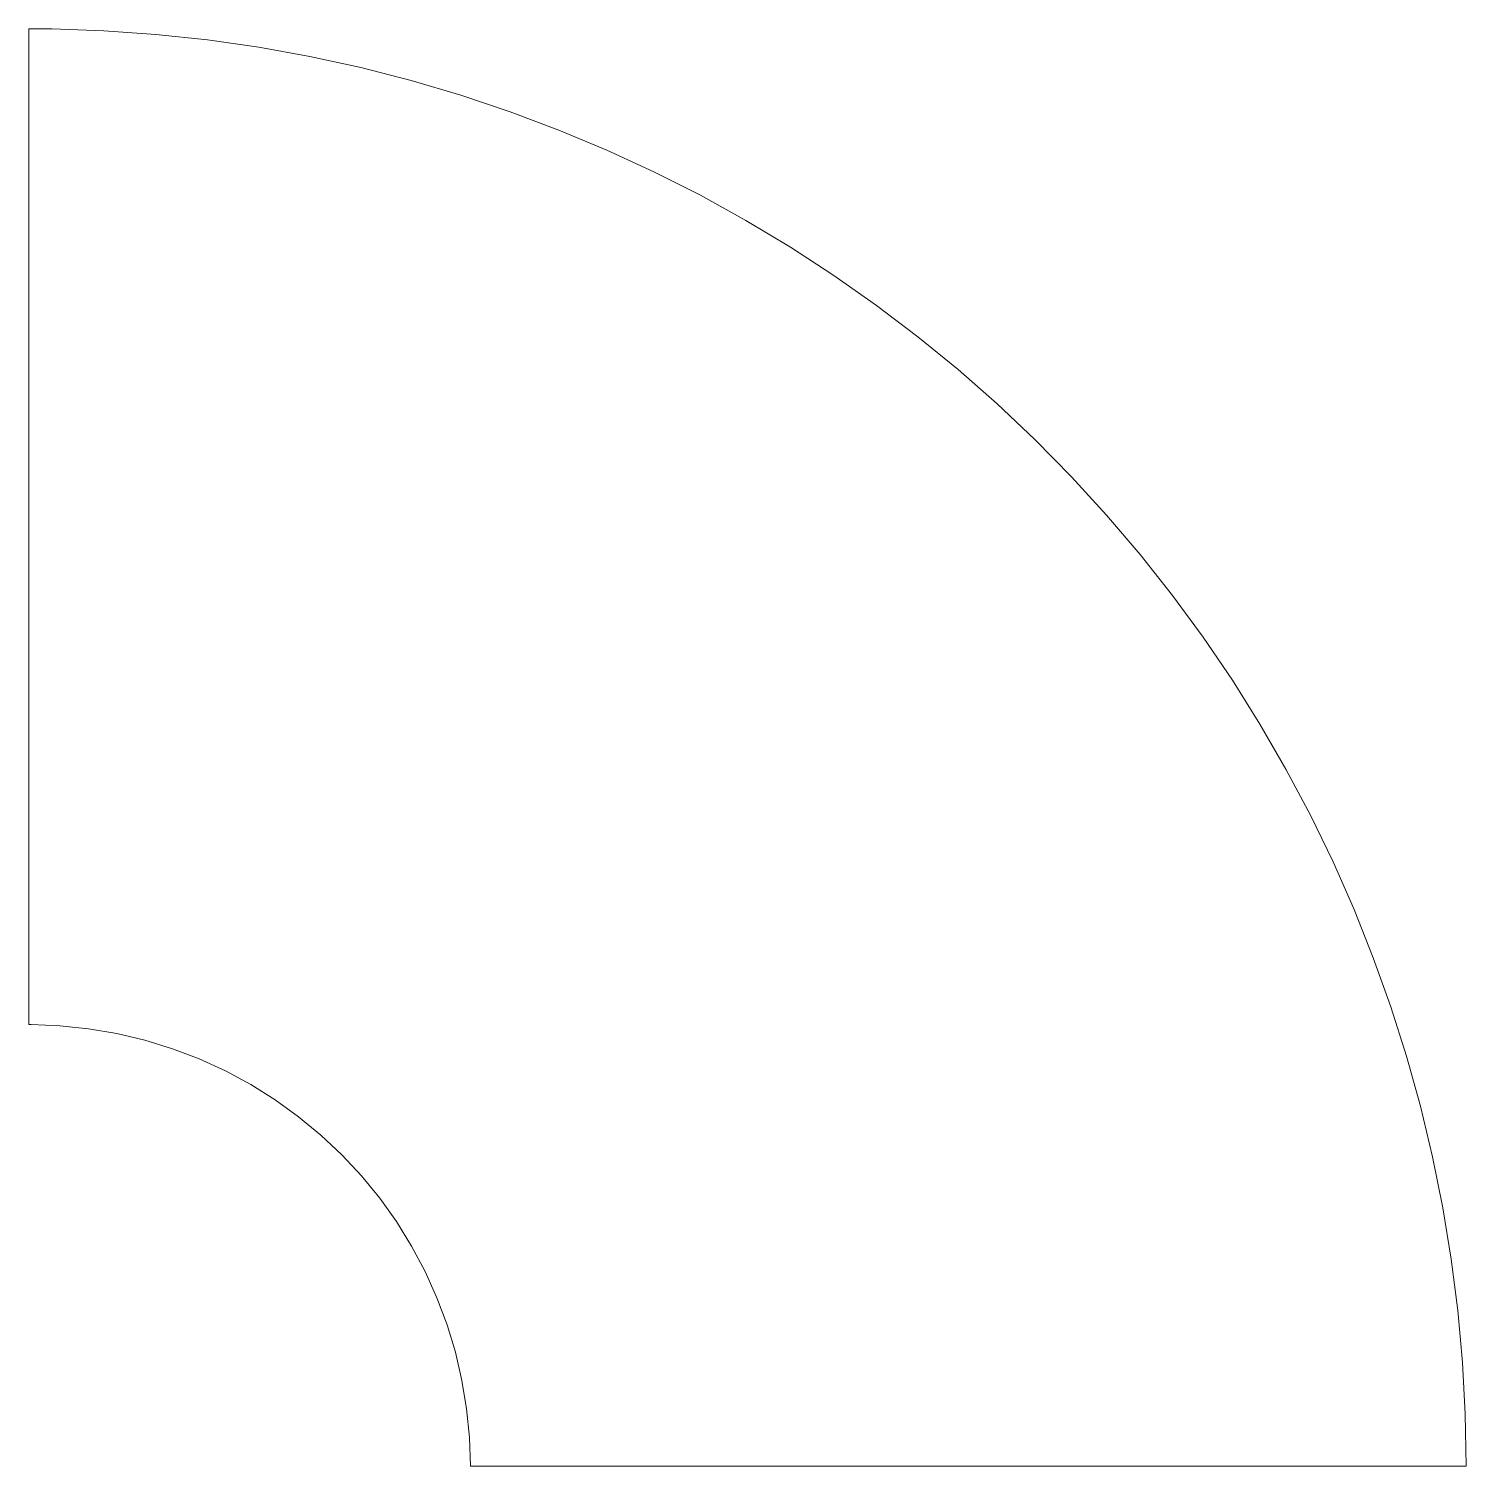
# Model space of a CAD drawing. Extents: x 0 to 306, y 0 to 306.
import ezdxf

# ---------------------------------------------------------------- set-up
doc = ezdxf.new("R2010")
doc.units = 0
doc.header["$MEASUREMENT"] = 0
doc.layers.get('0').update_dxf_attribs({"linetype": 'CONTINUOUS'})

msp = doc.modelspace()

# ---------------------------------------------------------------- linework, layer by layer
at = {"lineweight": 0}
msp.add_lwpolyline([(94, 0), (306, 0), (305.8, 11.06), (305.2, 22.11), (304.2, 33.13), (302.81, 44.1), (301.01, 55.02), (298.83, 65.86), (296.25, 76.62), (293.29, 87.28), (289.94, 97.82), (286.22, 108.24), (282.12, 118.52), (277.65, 128.64), (272.82, 138.59), (267.63, 148.36), (262.09, 157.94), (256.21, 167.31), (250, 176.46), (243.45, 185.38), (236.59, 194.06), (229.42, 202.49), (221.95, 210.65), (214.19, 218.53), (206.16, 226.13), (197.85, 233.44), (189.28, 240.44), (180.46, 247.12), (171.41, 253.48), (162.14, 259.51), (152.65, 265.2), (142.97, 270.55), (133.09, 275.54), (123.05, 280.17), (112.84, 284.44), (102.48, 288.33), (91.99, 291.84), (81.38, 294.98), (70.67, 297.73), (59.86, 300.09), (48.97, 302.06), (38.02, 303.63), (27.02, 304.8), (15.99, 305.58), (4.93, 305.96), (0, 306), (0, 94), (0.48, 94), (6.61, 93.77), (12.71, 93.14), (18.75, 92.11), (24.72, 90.69), (30.58, 88.89), (36.31, 86.71), (41.88, 84.15), (47.28, 81.24), (52.47, 77.99), (57.45, 74.4), (62.18, 70.5), (66.64, 66.3), (70.82, 61.81), (74.7, 57.06), (78.26, 52.07), (81.49, 46.86), (84.37, 41.45), (86.89, 35.86), (89.04, 30.12), (90.82, 24.25), (92.21, 18.28), (93.2, 12.23), (93.8, 6.13), (94, 0)], close=True, dxfattribs=at)

doc.saveas('drawing.dxf')
